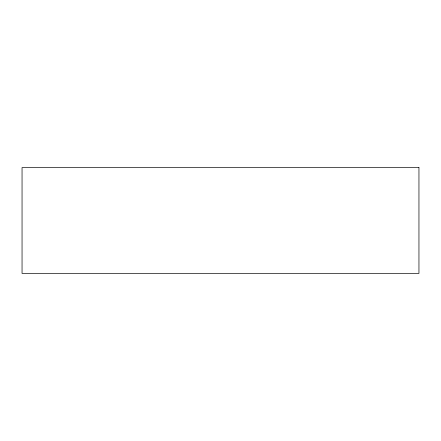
<?xml version="1.0" encoding="UTF-8"?>
<svg xmlns="http://www.w3.org/2000/svg" width="441" height="441" viewBox="0 0 441 441"><rect width="100%" height="100%" fill="white"/><g stroke="black" fill="none" stroke-linecap="round" stroke-linejoin="round"><path stroke-width="0.66" d="M418.95 167.58L22.05 167.58L22.05 273.42L418.95 273.42L418.95 167.58"/></g></svg>
